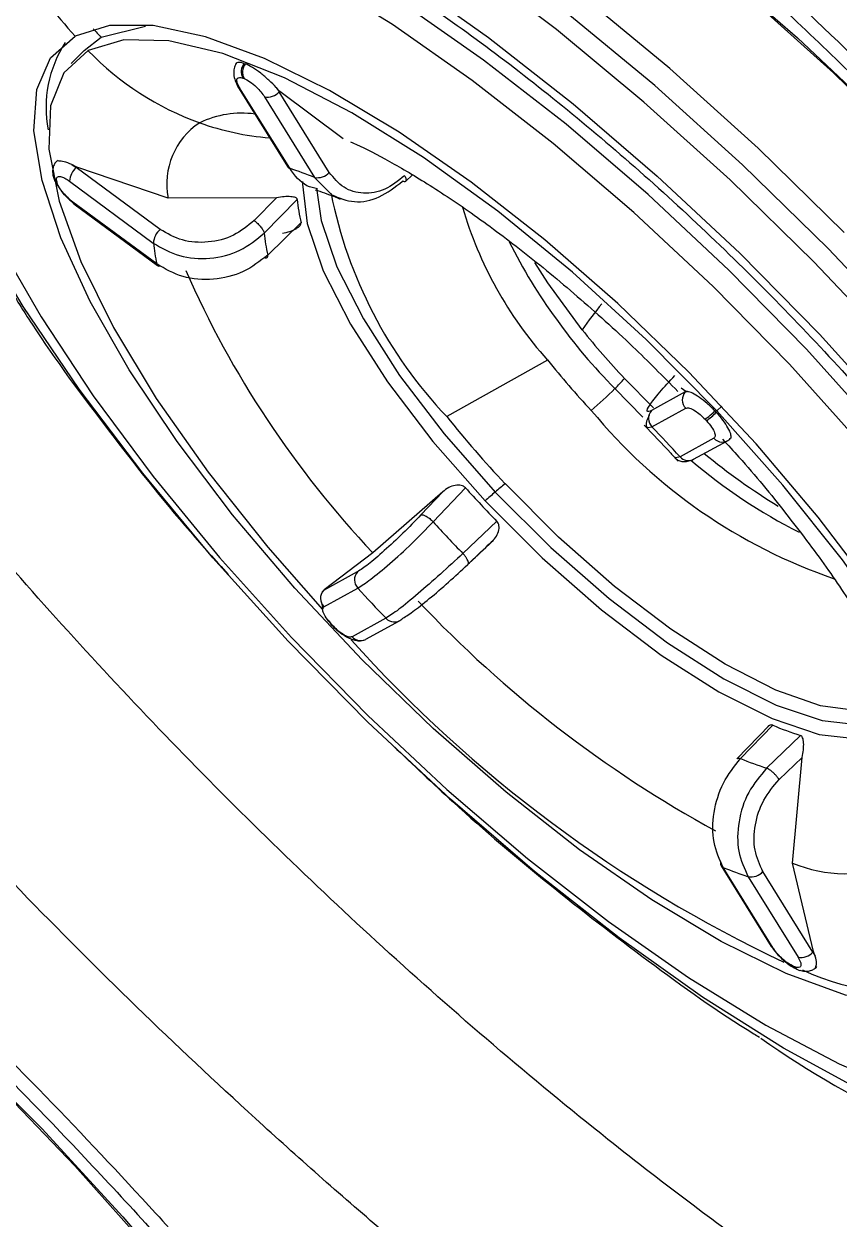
# Model space of a CAD drawing. Extents: x 0 to 84, y -21 to 126.
# Drawn here: x 66.501 to 67.316, y 62.924 to 64.119 of the extents above; entities that cross this region are included whole.
import ezdxf

# ---------------------------------------------------------------- set-up
doc = ezdxf.new("R2010")
doc.units = 0
doc.header["$MEASUREMENT"] = 0
doc.layers.add('1', color=4, linetype='Continuous')

# ---------------------------------------------------------------- blocks, each defined once
blk = doc.blocks.new('PRODIGY')
at = {"layer": '1', "color": 3, "linetype": 'Continuous', "lineweight": 25}
for p, q in [((66.5786, 64.1052), (66.623, 64.1164)), ((66.5615, 64.0921), (66.5786, 64.1052)), ((66.5615, 64.0921), (66.5486, 64.0789)), ((66.7215, 64.0791), (66.7227, 64.0787)), ((66.7202, 64.0644), (66.7214, 64.064)), ((66.7149, 64.0565), (66.7648, 63.976)), ((66.767, 63.9743), (66.717, 64.0548)), ((66.7572, 64.0512), (66.7536, 64.0551)), ((66.7536, 64.0551), (66.7566, 64.0507)), ((66.7566, 64.0507), (66.7572, 64.0512)), ((66.8065, 63.9702), (66.7566, 64.0507)), ((66.8205, 64.0039), (66.7572, 64.0512)), ((66.7419, 64.0457), (66.7918, 63.9652)), ((66.5542, 63.9756), (66.5492, 63.9781)), ((66.5492, 63.9781), (66.5537, 63.9751)), ((66.5537, 63.9751), (66.5542, 63.9756)), ((66.6374, 63.9132), (66.5537, 63.9751)), ((66.6455, 63.9446), (66.5542, 63.9756)), ((66.5302, 63.9683), (66.5304, 63.9673)), ((66.7918, 63.9652), (66.8091, 63.9478)), ((66.8827, 63.9611), (66.8896, 63.9677)), ((66.5342, 63.9613), (66.534, 63.9623)), ((66.5469, 63.9615), (66.6307, 63.8996)), ((66.6341, 63.8787), (66.5503, 63.9406)), ((66.5512, 63.9389), (66.635, 63.877)), ((66.7539, 63.9449), (66.6455, 63.9446)), ((66.7539, 63.9449), (66.7316, 63.9221)), ((66.7745, 63.9432), (66.7415, 63.9096)), ((66.7451, 63.8875), (66.7783, 63.9199)), ((67.0246, 63.7827), (66.924, 63.7262)), ((67.1305, 63.7348), (67.1016, 63.7642)), ((67.1201, 63.7257), (67.092, 63.7542)), ((67.1624, 63.7508), (67.1286, 63.7323)), ((67.1629, 63.7514), (67.1582, 63.7546)), ((67.1624, 63.7508), (67.1646, 63.7514)), ((67.1629, 63.7514), (67.1624, 63.7508)), ((67.1646, 63.7514), (67.1629, 63.7514)), ((67.194, 63.7318), (67.1988, 63.7366)), ((67.1289, 63.716), (67.1628, 63.7346)), ((67.192, 63.7319), (67.1934, 63.7304)), ((67.1246, 63.7152), (67.1289, 63.716)), ((67.1821, 63.7235), (67.1835, 63.722)), ((67.191, 63.7045), (67.1572, 63.6859)), ((67.1707, 63.6835), (67.2046, 63.7021)), ((67.2082, 63.705), (67.2067, 63.7036)), ((67.2067, 63.7036), (67.2073, 63.7041)), ((67.1572, 63.6859), (67.1528, 63.6851)), ((66.9426, 63.655), (66.9104, 63.6211)), ((66.92, 63.651), (66.8501, 63.59)), ((66.92, 63.651), (66.8982, 63.6279)), ((66.9402, 63.5894), (66.9741, 63.6215)), ((66.9449, 63.5782), (66.9679, 63.6)), ((66.8501, 63.59), (66.8013, 63.5529)), ((66.8346, 63.571), (66.8008, 63.5524)), ((66.8013, 63.5529), (66.7994, 63.551)), ((66.7994, 63.551), (66.8008, 63.5524)), ((66.8008, 63.5524), (66.8013, 63.5529)), ((66.8012, 63.5362), (66.835, 63.5547)), ((66.7988, 63.5399), (66.8, 63.5342)), ((66.8053, 63.5228), (66.808, 63.5187)), ((66.8632, 63.5247), (66.8294, 63.5061)), ((66.843, 63.5036), (66.8768, 63.5222)), ((66.808, 63.5184), (66.8094, 63.517)), ((66.8101, 63.5172), (66.8087, 63.5186)), ((67.2465, 63.4178), (67.2139, 63.384)), ((67.2498, 63.4177), (67.2175, 63.3844)), ((67.2437, 63.3747), (67.2774, 63.4075)), ((67.2561, 63.3634), (67.2791, 63.3856)), ((67.2696, 63.2799), (67.2791, 63.3856)), ((67.1982, 63.2772), (67.2482, 63.1967)), ((67.2503, 63.195), (67.2004, 63.2755)), ((67.2899, 63.1909), (67.24, 63.2714)), ((67.2904, 63.1915), (67.2696, 63.2799)), ((67.2252, 63.2663), (67.2751, 63.1859)), ((67.2904, 63.1915), (67.2899, 63.1909)), ((67.2899, 63.1909), (67.2922, 63.1868)), ((67.2922, 63.1868), (67.2904, 63.1915)), ((67.272, 63.1762), (67.2708, 63.1767)), ((67.2746, 63.1735), (67.2758, 63.173))]:
    blk.add_line(p, q, dxfattribs=at)
at = {"layer": '1', "color": 3, "linetype": 'Continuous', "lineweight": 25, "flags": 128}
for points in [[(66.4433, 64.4758), (66.4493, 64.4813), (66.4844, 64.502), (66.5292, 64.5119), (66.583, 64.5111), (66.6451, 64.4995), (66.7144, 64.4772), (66.7901, 64.4447), (66.871, 64.4024), (66.9559, 64.3509), (67.0436, 64.2909), (67.1328, 64.2233), (67.2222, 64.1492), (67.3106, 64.0696), (67.3966, 63.9856)], [(67.1852, 64.1824), (67.2745, 64.1046), (67.362, 64.022), (67.4463, 63.9357), (67.5263, 63.847), (67.6007, 63.7572), (67.6686, 63.6676), (67.7288, 63.5795), (67.7806, 63.4943), (67.8231, 63.4131), (67.8557, 63.3371), (67.8781, 63.2674), (67.8898, 63.2051), (67.8906, 63.1511), (67.8807, 63.1061), (67.86, 63.0708), (67.8312, 63.047)], [(67.3213, 63.9103), (67.2353, 63.9943), (67.1469, 64.0739), (67.0575, 64.148), (66.9683, 64.2156), (66.8806, 64.2756), (66.7956, 64.3271), (66.7148, 64.3694), (66.6391, 64.4019), (66.5697, 64.4242), (66.5077, 64.4358), (66.4539, 64.4366), (66.4091, 64.4266), (66.374, 64.406)], [(67.7512, 62.9768), (67.7759, 63.0075), (67.7902, 63.0481), (67.7938, 63.0979), (67.7867, 63.1563), (67.769, 63.2223), (67.7408, 63.295), (67.7027, 63.3734), (67.6552, 63.4562), (67.599, 63.5423), (67.5349, 63.6305), (67.4639, 63.7194), (67.3869, 63.8078), (67.3051, 63.8943), (67.2197, 63.9778), (67.1319, 64.0569), (67.0431, 64.1305), (66.9544, 64.1976), (66.8673, 64.2572), (66.7829, 64.3084), (66.7026, 64.3504), (66.6274, 64.3827), (66.5585, 64.4048), (66.4969, 64.4164)], [(67.7292, 62.9795), (67.7535, 63.0098), (67.7676, 63.0496), (67.7711, 63.0986), (67.7641, 63.1559), (67.7467, 63.2207), (67.7191, 63.2922), (67.6816, 63.3691), (67.635, 63.4505), (67.5798, 63.5351), (67.5168, 63.6217), (67.447, 63.7091), (67.3714, 63.7959), (67.291, 63.8809), (67.2071, 63.9628), (67.1209, 64.0405), (67.0336, 64.1129), (66.9466, 64.1788), (66.861, 64.2373), (66.7781, 64.2876), (66.6992, 64.3289), (66.6253, 64.3606), (66.5577, 64.3823), (66.4971, 64.3937)], [(66.4735, 64.3273), (66.5251, 64.3255), (66.5847, 64.3131), (66.6513, 64.2903), (66.7239, 64.2576), (66.8013, 64.2153), (66.8824, 64.1642), (66.9658, 64.1051), (67.0502, 64.0388), (67.1343, 63.9666), (67.2168, 63.8894), (67.2964, 63.8085), (67.3718, 63.7252), (67.4418, 63.6408), (67.5053, 63.5566), (67.5613, 63.474), (67.609, 63.3942), (67.6476, 63.3186), (67.6764, 63.2482), (67.6951, 63.1843), (67.7033, 63.1278), (67.7009, 63.0796), (67.6879, 63.0405), (67.6646, 63.0111)], [(67.6471, 63.0798), (67.6538, 63.0961), (67.6609, 63.1392), (67.6572, 63.1911), (67.6427, 63.2509), (67.6178, 63.3176), (67.5829, 63.3901), (67.5384, 63.4672), (67.4853, 63.5474), (67.4244, 63.6294), (67.3568, 63.7119), (67.2835, 63.7934), (67.206, 63.8726), (67.1254, 63.948), (67.0432, 64.0183), (66.9607, 64.0825), (66.8795, 64.1393), (66.8008, 64.1878), (66.7261, 64.2272), (66.6566, 64.2568), (66.5934, 64.2761), (66.5377, 64.2847), (66.4905, 64.2826), (66.4525, 64.2697)], [(67.6294, 63.2074), (67.6192, 63.2456), (67.5947, 63.3111), (67.5604, 63.3823), (67.5168, 63.458), (67.4646, 63.5367), (67.4048, 63.6173), (67.3384, 63.6983), (67.2664, 63.7784), (67.1902, 63.8561), (67.1111, 63.9301), (67.0304, 63.9992), (66.9494, 64.0622), (66.8696, 64.118), (66.7924, 64.1657), (66.719, 64.2044), (66.6507, 64.2334), (66.5887, 64.2524), (66.578, 64.2547)], [(67.4949, 62.9926), (67.4773, 62.9972), (67.4107, 63.02), (67.3381, 63.0527), (67.2607, 63.095), (67.1796, 63.1461), (67.0962, 63.2052), (67.0118, 63.2715), (66.9277, 63.3437), (66.8452, 63.4209), (66.7656, 63.5018), (66.6902, 63.5851), (66.6202, 63.6695), (66.5567, 63.7537), (66.5006, 63.8363), (66.453, 63.9161), (66.4144, 63.9917), (66.3856, 64.0621), (66.3669, 64.126), (66.3605, 64.1625)], [(66.3987, 64.1238), (66.4019, 64.0969), (66.416, 64.0381), (66.4405, 63.9726), (66.4748, 63.9014), (66.5185, 63.8258), (66.5706, 63.747), (66.6304, 63.6664), (66.6969, 63.5854), (66.7688, 63.5053), (66.845, 63.4276), (66.9241, 63.3536), (67.0048, 63.2845), (67.0858, 63.2215), (67.1656, 63.1657), (67.2428, 63.118), (67.3162, 63.0793), (67.3845, 63.0503), (67.4465, 63.0313), (67.5011, 63.0228)], [(67.4528, 63.1474), (67.4183, 63.1366), (67.3746, 63.1368), (67.3225, 63.1479), (67.2633, 63.1697), (67.1983, 63.2017), (67.1289, 63.2433), (67.0567, 63.2933), (66.9833, 63.3509), (66.9103, 63.4146), (66.8394, 63.483), (66.7721, 63.5547), (66.71, 63.628), (66.6544, 63.7012), (66.6066, 63.7728), (66.5676, 63.8411), (66.5384, 63.9047), (66.5195, 63.962), (66.5114, 64.0118), (66.5143, 64.0531), (66.5281, 64.0848), (66.5525, 64.1063)], [(67.4528, 63.1474), (67.4772, 63.1689), (67.491, 63.2007), (67.4939, 63.2419), (67.4858, 63.2918), (67.4669, 63.3491), (67.4376, 63.4126), (67.3987, 63.481), (67.3509, 63.5526), (67.2953, 63.6258), (67.2331, 63.6991), (67.1659, 63.7707), (67.0949, 63.8392), (67.022, 63.9029), (66.9485, 63.9604), (66.8763, 64.0105), (66.8069, 64.052), (66.7419, 64.084), (66.6827, 64.1058), (66.6307, 64.117), (66.5869, 64.1171), (66.5525, 64.1063)], [(67.194, 63.7318), (67.1233, 63.8033), (67.0497, 63.8704), (66.9749, 63.9315), (66.9007, 63.9851), (66.8291, 64.0299), (66.7617, 64.0648), (66.7003, 64.0889), (66.6463, 64.1016), (66.6011, 64.1026), (66.5657, 64.0919)], [(66.5657, 64.0919), (66.5412, 64.0697), (66.5279, 64.0366), (66.5264, 63.9935), (66.5366, 63.9413), (66.5582, 63.8813), (66.5908, 63.8151), (66.6335, 63.7443), (66.6854, 63.6705), (66.745, 63.5957), (66.7999, 63.5335)], [(66.7799, 63.9611), (66.7798, 63.9583), (66.7844, 63.9192), (66.8006, 63.872), (66.8277, 63.8186), (66.8647, 63.7609), (66.9102, 63.7012), (66.9623, 63.6419)], [(66.7938, 63.9545), (66.7984, 63.9222), (66.8142, 63.876), (66.8407, 63.8237), (66.8769, 63.7673), (66.9214, 63.7089), (66.9724, 63.6508)], [(66.5512, 63.9389), (66.5507, 63.9396), (66.5503, 63.9406)], [(67.0593, 63.8129), (67.025, 63.8598), (67.012, 63.8803)], [(66.6341, 63.8787), (66.6344, 63.8777), (66.635, 63.877)], [(67.4392, 63.1616), (67.4638, 63.1837), (67.477, 63.2168), (67.4786, 63.26), (67.4684, 63.3122), (67.4467, 63.3721), (67.4141, 63.4383), (67.3714, 63.5092), (67.3196, 63.5829), (67.26, 63.6578), (67.194, 63.7318)], [(67.3377, 63.4323), (67.3349, 63.4322), (67.2976, 63.4372), (67.2528, 63.4529), (67.2023, 63.4787), (67.1479, 63.5137), (67.0917, 63.5565), (67.0357, 63.6056), (66.9822, 63.6592)], [(66.9623, 63.6419), (67.0192, 63.5851), (67.0786, 63.5331), (67.1382, 63.4879), (67.1958, 63.4511), (67.2491, 63.4243), (67.2961, 63.4084), (67.335, 63.4041), (67.3392, 63.4044)], [(66.9724, 63.6508), (67.0281, 63.5952), (67.0862, 63.5444), (67.1446, 63.5001), (67.2009, 63.4641), (67.2531, 63.4379), (67.2991, 63.4223), (67.3371, 63.4181), (67.3379, 63.4182)], [(65.5378, 63.532), (65.5688, 63.5538), (65.6111, 63.5666), (65.6626, 63.5685), (65.7226, 63.5597), (65.7902, 63.5402), (65.8643, 63.5103), (65.9439, 63.4705), (66.0279, 63.4213), (66.115, 63.3634), (66.204, 63.2978), (66.2935, 63.2252), (66.3822, 63.1469), (66.469, 63.064), (66.5524, 62.9775), (66.6312, 62.8889), (66.7044, 62.7994), (66.7709, 62.7104), (66.8296, 62.623)], [(65.8311, 63.5268), (65.9089, 63.4909), (65.9915, 63.4453), (66.0778, 63.3908), (66.1665, 63.328), (66.2563, 63.2579), (66.3459, 63.1816), (66.4339, 63.1001), (66.5192, 63.0146), (66.6004, 62.9264), (66.6764, 62.8368), (66.7461, 62.747), (66.8084, 62.6584), (66.8624, 62.5723), (66.9074, 62.4899), (66.9427, 62.4125), (66.9677, 62.3411), (66.9822, 62.2768), (66.9859, 62.2205), (66.9787, 62.1731), (66.9608, 62.1353), (66.9324, 62.1075), (66.9256, 62.1033)], [(66.808, 63.5187), (66.808, 63.5187), (66.808, 63.5184), (66.8082, 63.5184), (66.8087, 63.5186)], [(66.8101, 63.5172), (66.8096, 63.5169), (66.8094, 63.517)]]:
    blk.add_lwpolyline(points, dxfattribs=at)
at = {"layer": '1', "color": 3, "linetype": 'Continuous', "lineweight": 25}
for centre, radius, start, end in [((67.2413, 64.7172), 0.9207, 210.7771, 221.5705), ((67.24, 64.717), 0.901, 222.0293, 222.7685), ((66.6422, 64.0352), 0.1187, 146.9323, 190.8434), ((66.7754, 64.2939), 0.2912, 223.9418, 250.275), ((66.7323, 64.0708), 0.0137, 142.0893, 207.5548), ((66.7335, 64.0703), 0.0137, 142.0893, 207.5548), ((66.7182, 64.0585), 0.00389, 196.2454, 252.5114), ((66.7446, 64.0617), 0.0163, 260.305, 317.6108), ((66.7192, 63.9328), 0.0966, 82.2868, 115.8092), ((66.7174, 63.9586), 0.0733, 123.3731, 191.067), ((66.7687, 64.2767), 0.2728, 250.375, 265.406), ((66.5671, 63.96), 0.0202, 131.7161, 175.8814), ((66.7682, 63.9781), 0.00401, 212.5153, 252.082), ((66.5394, 63.9699), 0.00929, 187.5025, 234.5493), ((66.5396, 63.9689), 0.00936, 189.9434, 234.3933), ((66.6445, 63.6036), 0.3904, 67.8315, 71.7163), ((66.7945, 63.9812), 0.0163, 260.329, 317.5868), ((66.9422, 63.9584), 0.1683, 185.191, 193.2399), ((67.2514, 64.0375), 0.4518, 191.2718, 223.5535), ((67.3184, 64.0458), 0.3944, 196.2509, 221.8381), ((66.6509, 63.8981), 0.0202, 131.7009, 175.8966), ((66.9089, 63.9254), 0.1681, 185.3999, 193.0183), ((66.8289, 63.921), 0.1993, 186.1672, 192.2609), ((67.514, 64.1699), 0.5924, 207.0199, 224.5786), ((66.6364, 63.8795), 0.00286, 239.1049, 293.8444), ((67.5733, 64.2722), 0.9942, 203.7184, 223.33), ((67.4716, 63.5219), 0.5047, 141.0748, 144.7912), ((67.6921, 64.3195), 0.8106, 218.6777, 223.2386), ((67.6797, 64.3071), 0.8391, 218.6766, 223.2373), ((66.9045, 63.9429), 0.2661, 314.8162, 317.7952), ((66.8029, 64.0432), 0.4088, 310.4899, 315.0062), ((67.1713, 63.7429), 0.0119, 138.3218, 224.2589), ((67.7936, 64.4223), 1.1139, 218.6753, 223.2424), ((67.4866, 64.0764), 0.5415, 219.4465, 251.08), ((67.1375, 63.7243), 0.0119, 138.3134, 224.2837), ((67.1427, 63.7803), 0.0691, 304.7141, 315.4861), ((67.1439, 63.7791), 0.0694, 304.7456, 315.4704), ((66.0621, 62.6862), 1.4828, 42.3958, 43.9892), ((67.1993, 63.7118), 0.0111, 221.4073, 312.1033), ((67.5849, 64.1772), 0.6331, 230.4056, 238.6255), ((67.1655, 63.6935), 0.0113, 222.0057, 297.3706), ((67.5195, 64.0937), 0.5409, 229.4628, 243.2581), ((67.8637, 64.4882), 1.242, 222.1326, 224.2543), ((67.6258, 62.9011), 0.9944, 130.3325, 131.0723), ((67.7217, 62.7918), 1.1399, 131.0993, 131.7771), ((67.8281, 64.4528), 1.2386, 222.1883, 224.1999), ((66.8436, 63.5631), 0.0119, 138.3283, 224.2685), ((66.8097, 63.5445), 0.0119, 138.3348, 224.2623), ((67.9201, 64.5453), 1.4692, 222.3931, 224.0012), ((67.7703, 64.367), 1.2027, 223.3378, 241.2897), ((66.8715, 63.532), 0.0111, 221.381, 312.1126), ((67.8449, 64.4155), 1.3658, 221.9097, 244.6853), ((66.8378, 63.5136), 0.0113, 222.0052, 297.3711), ((67.3769, 63.72), 0.3279, 247.1969, 252.3552), ((67.3435, 63.686), 0.3268, 247.3297, 252.2234), ((67.202, 63.2795), 0.00433, 155.3317, 248.2871), ((67.3474, 63.6364), 0.3897, 247.8331, 251.7243), ((67.228, 63.2824), 0.0163, 260.3049, 317.611), ((67.3227, 63.408), 0.1387, 247.4583, 291.2182), ((67.2515, 63.1988), 0.004, 212.4347, 252.1626), ((67.2779, 63.2019), 0.0163, 260.3181, 317.6034), ((67.2772, 63.1805), 0.00745, 210.4929, 249.4317), ((67.2784, 63.18), 0.00743, 210.5427, 256.8854), ((67.3741, 63.3668), 0.2153, 243.9188, 287.6058), ((67.8051, 63.9123), 0.9867, 234.9053, 255.2982)]:
    blk.add_arc(centre, radius, start, end, dxfattribs=at)
for points, knots in [([(69.4918, 63.35), (69.0704, 63.7759), (68.4224, 64.4307), (67.2416, 65.5974), (66.4842, 66.3399), (65.9567, 66.857)], [0, 0, 0, 0, 0.360925, 0.55487, 1, 1, 1, 1]), ([(65.9062, 66.8263), (66.0398, 66.6902), (66.3114, 66.4135), (66.7112, 66.0071), (67.0952, 65.617), (67.4487, 65.2582), (67.7716, 64.9305), (68.0462, 64.6519), (68.2761, 64.4186), (68.4654, 64.2264), (68.6359, 64.0533), (68.7883, 63.8985), (68.9326, 63.7518), (69.0977, 63.5839), (69.2992, 63.3791), (69.5434, 63.1306), (69.8182, 62.8509), (70.1236, 62.5399), (70.4595, 62.1977), (70.8181, 61.8321), (71.1983, 61.4444), (71.5992, 61.0358), (72.0275, 60.5996), (72.4687, 60.1506), (72.7675, 59.8472), (72.9142, 59.6983)], [0, 0, 0, 0, 0.057228, 0.116342, 0.171086, 0.221472, 0.267495, 0.309155, 0.33883, 0.365816, 0.390114, 0.411724, 0.431001, 0.451886, 0.482371, 0.517227, 0.556456, 0.600057, 0.648032, 0.700383, 0.753757, 0.811031, 0.872192, 0.937257, 1, 1, 1, 1]), ([(69.192, 63.2986), (69.1896, 63.2968), (69.1847, 63.2932), (69.177, 63.2882), (69.1691, 63.2834), (69.1608, 63.279), (69.1523, 63.2749), (69.1435, 63.2711), (69.1345, 63.2676), (69.1251, 63.2644), (69.1155, 63.2615), (69.1056, 63.2589), (69.0954, 63.2567), (69.0663, 63.2512), (69.0141, 63.2473), (68.9303, 63.2547), (68.8357, 63.2753), (68.7298, 63.3098), (68.6151, 63.3577), (68.4924, 63.4192), (68.3639, 63.4929), (68.2318, 63.5778), (68.0977, 63.6724), (67.9647, 63.7743), (67.8334, 63.8827), (67.7074, 63.994), (67.5859, 64.1084), (67.4698, 64.2245), (67.3576, 64.3436), (67.2482, 64.4671), (67.1429, 64.5942), (67.0417, 64.7253), (66.948, 64.857), (66.8626, 64.9885), (66.7879, 65.1167), (66.725, 65.2402), (66.675, 65.3567), (66.6389, 65.4642), (66.6165, 65.5618), (66.608, 65.6476), (66.6125, 65.7219), (66.6254, 65.7692), (66.6382, 65.7976), (66.6458, 65.8117), (66.6542, 65.825), (66.6636, 65.8374), (66.6738, 65.8489), (66.6849, 65.8597), (66.693, 65.8661), (66.697, 65.8693)], [0, 0, 0, 0, 0.004866, 0.009726, 0.014582, 0.019434, 0.024284, 0.029133, 0.033982, 0.038832, 0.043684, 0.04854, 0.0534, 0.058266, 0.089137, 0.120009, 0.152167, 0.184325, 0.217168, 0.25001, 0.282852, 0.315695, 0.347853, 0.380012, 0.410883, 0.441755, 0.470877, 0.500001, 0.529123, 0.558247, 0.589118, 0.61999, 0.652148, 0.684306, 0.717148, 0.749991, 0.782833, 0.815676, 0.847834, 0.879992, 0.910864, 0.941735, 0.950073, 0.958397, 0.966712, 0.975024, 0.983339, 0.991662, 1, 1, 1, 1]), ([(69.1305, 63.5587), (69.1304, 63.5586), (69.1302, 63.5585), (69.1296, 63.558), (69.1271, 63.5562), (69.1174, 63.5494), (69.0972, 63.5378), (69.0684, 63.527), (69.0371, 63.52), (69.0072, 63.5163), (68.9747, 63.5153), (68.9407, 63.517), (68.9082, 63.5208), (68.8587, 63.5293), (68.7936, 63.546), (68.7046, 63.5775), (68.6168, 63.6154), (68.5174, 63.6653), (68.4088, 63.7275), (68.3037, 63.7951), (68.207, 63.8625), (68.1241, 63.9238), (68.0522, 63.9802), (67.9934, 64.0282), (67.9423, 64.0712), (67.8875, 64.1189), (67.8327, 64.1681), (67.7793, 64.2177), (67.7271, 64.2675), (67.6765, 64.3173), (67.6342, 64.3603), (67.5948, 64.4012), (67.549, 64.4499), (67.4874, 64.5176), (67.4215, 64.5936), (67.3603, 64.6675), (67.3064, 64.7353), (67.2555, 64.8023), (67.2087, 64.8667), (67.167, 64.927), (67.1308, 64.9818), (67.0923, 65.0429), (67.0524, 65.1104), (67.0123, 65.1838), (66.9767, 65.2556), (66.9462, 65.3246), (66.9214, 65.3898), (66.9019, 65.4514), (66.8878, 65.5091), (66.8792, 65.5624), (66.8759, 65.6066), (66.8767, 65.6453), (66.881, 65.6808), (66.8899, 65.716), (66.9024, 65.7445), (66.9165, 65.7671), (66.9261, 65.7781), (66.9311, 65.7837)], [0, 0, 0, 0, 0.000051, 0.000453, 0.001569, 0.005808, 0.022488, 0.044174, 0.059392, 0.074771, 0.090366, 0.106171, 0.120632, 0.131829, 0.166582, 0.194581, 0.225003, 0.252909, 0.287553, 0.322136, 0.34369, 0.369583, 0.391585, 0.403666, 0.418641, 0.434269, 0.449685, 0.464876, 0.479832, 0.494542, 0.508997, 0.517321, 0.529853, 0.550701, 0.574614, 0.593542, 0.612407, 0.631166, 0.649576, 0.666661, 0.682359, 0.696622, 0.719741, 0.742053, 0.763498, 0.787248, 0.809542, 0.830343, 0.853725, 0.875552, 0.895818, 0.912412, 0.930787, 0.950835, 0.972423, 0.985837, 1, 1, 1, 1]), ([(65.7245, 64.8968), (65.7269, 64.8985), (65.7317, 64.9021), (65.7392, 64.907), (65.747, 64.9116), (65.7551, 64.916), (65.7635, 64.92), (65.7783, 64.9264), (65.8004, 64.934), (65.8427, 64.9435), (65.9026, 64.948), (65.9861, 64.9407), (66.0808, 64.92), (66.1865, 64.8855), (66.3014, 64.8375), (66.4241, 64.7763), (66.5528, 64.7022), (66.6851, 64.6172), (66.819, 64.5228), (66.9525, 64.4205), (67.0836, 64.3122), (67.2096, 64.2009), (67.3306, 64.087), (67.4466, 63.971), (67.5588, 63.8518), (67.6683, 63.7281), (67.7737, 63.601), (67.8747, 63.4702), (67.9682, 63.3388), (68.0534, 63.2074), (68.1284, 63.0788), (68.1916, 62.9551), (68.2413, 62.8387), (68.2774, 62.7312), (68.3, 62.6335), (68.3072, 62.5614), (68.3062, 62.5097), (68.3023, 62.4743), (68.2954, 62.4419), (68.2869, 62.4168), (68.2784, 62.3978), (68.2708, 62.3836), (68.2623, 62.3704), (68.253, 62.358), (68.2427, 62.3465), (68.2317, 62.3357), (68.2235, 62.3293), (68.2195, 62.3261)], [0, 0, 0, 0, 0.004758, 0.009523, 0.014296, 0.019078, 0.023871, 0.028675, 0.043481, 0.058307, 0.089245, 0.120005, 0.151921, 0.184337, 0.217081, 0.25, 0.282917, 0.315666, 0.34796, 0.379994, 0.411244, 0.441736, 0.470846, 0.499978, 0.529044, 0.558277, 0.589211, 0.619978, 0.651891, 0.684309, 0.717054, 0.749973, 0.78289, 0.815639, 0.847925, 0.879968, 0.895588, 0.911233, 0.926501, 0.941732, 0.950068, 0.95839, 0.966705, 0.975018, 0.983334, 0.991659, 1, 1, 1, 1]), ([(68.2195, 62.3261), (68.2171, 62.3243), (68.2123, 62.3208), (68.2048, 62.3159), (68.197, 62.3112), (68.1889, 62.3069), (68.1805, 62.3028), (68.1657, 62.2964), (68.1436, 62.2888), (68.1013, 62.2793), (68.0414, 62.2749), (67.9579, 62.2821), (67.8632, 62.3029), (67.7575, 62.3374), (67.6426, 62.3853), (67.5199, 62.4466), (67.3912, 62.5206), (67.2589, 62.6056), (67.125, 62.7), (66.9915, 62.8023), (66.8604, 62.9106), (66.7344, 63.022), (66.6134, 63.1358), (66.4974, 63.2518), (66.3852, 63.371), (66.2757, 63.4947), (66.1703, 63.6218), (66.0693, 63.7526), (65.9758, 63.8841), (65.8906, 64.0155), (65.8156, 64.144), (65.7524, 64.2677), (65.711, 64.3648), (65.6845, 64.4382), (65.6628, 64.5081), (65.644, 64.5893), (65.6354, 64.6751), (65.6401, 64.7491), (65.653, 64.7964), (65.6658, 64.825), (65.6734, 64.8391), (65.6818, 64.8524), (65.6912, 64.8649), (65.7014, 64.8764), (65.7124, 64.8872), (65.7205, 64.8936), (65.7245, 64.8968)], [0, 0, 0, 0, 0.004758, 0.009523, 0.014296, 0.019078, 0.023871, 0.028675, 0.043482, 0.058308, 0.089246, 0.120007, 0.151923, 0.18434, 0.217084, 0.250004, 0.282921, 0.31567, 0.347965, 0.38, 0.41125, 0.441743, 0.470853, 0.499986, 0.529052, 0.558285, 0.58922, 0.619987, 0.651901, 0.684318, 0.717064, 0.749983, 0.782902, 0.799267, 0.815661, 0.847968, 0.879989, 0.910766, 0.941693, 0.950075, 0.95843, 0.966763, 0.975081, 0.98339, 0.991694, 1, 1, 1, 1]), ([(66.0341, 64.8588), (66.0365, 64.8599), (66.0409, 64.8621), (66.0865, 64.863), (66.1372, 64.8552), (66.1961, 64.8407), (66.2682, 64.8169), (66.3567, 64.7802), (66.4563, 64.7312), (66.5558, 64.6754), (66.6479, 64.6184), (66.7377, 64.5589), (66.8348, 64.4901), (66.954, 64.3995), (67.0885, 64.2892), (67.2311, 64.1623), (67.3673, 64.0319), (67.4981, 63.8972), (67.6246, 63.7571), (67.7465, 63.611), (67.8579, 63.4654), (67.9534, 63.328), (68.0264, 63.2117), (68.0845, 63.1089), (68.1316, 63.0157), (68.1706, 62.9255), (68.1982, 62.8466), (68.2148, 62.7822), (68.2219, 62.7368), (68.2236, 62.7031), (68.2221, 62.6831), (68.2207, 62.6781), (68.22, 62.6753)], [0, 0, 0, 0, 0.04085, 0.076524, 0.106095, 0.131544, 0.161693, 0.196223, 0.230539, 0.263338, 0.290911, 0.3151, 0.343384, 0.375282, 0.417105, 0.457477, 0.497167, 0.535939, 0.575683, 0.617296, 0.659914, 0.699827, 0.737551, 0.76573, 0.797266, 0.831619, 0.864013, 0.893844, 0.923115, 0.943392, 0.968949, 1, 1, 1, 1]), ([(68.1579, 62.5861), (68.1557, 62.5845), (68.1512, 62.5811), (68.144, 62.5765), (68.1365, 62.5721), (68.1287, 62.568), (68.1206, 62.5642), (68.1121, 62.5607), (68.1032, 62.5575), (68.0941, 62.5546), (68.0845, 62.552), (68.0747, 62.5497), (68.0644, 62.5478), (68.0539, 62.5462), (68.0429, 62.5449), (68.0317, 62.544), (68.0201, 62.5434), (68.0081, 62.5432), (67.9958, 62.5433), (67.9831, 62.5438), (67.9701, 62.5447), (67.9568, 62.546), (67.9431, 62.5476), (67.9235, 62.5504), (67.8972, 62.5551), (67.8703, 62.5612), (67.8415, 62.5687), (67.8056, 62.5792), (67.7336, 62.604), (67.6455, 62.642), (67.5377, 62.697), (67.4348, 62.7559), (67.3091, 62.8366), (67.1918, 62.9205), (67.0754, 63.0108), (66.9714, 63.0964), (66.8262, 63.2248), (66.6526, 63.3932), (66.4564, 63.608), (66.2758, 63.834), (66.1188, 64.064), (66.0188, 64.2476), (65.9606, 64.3829), (65.9261, 64.4855), (65.9083, 64.5696), (65.9037, 64.6276), (65.9039, 64.6668), (65.9068, 64.6973), (65.9133, 64.7286), (65.9209, 64.7515), (65.9295, 64.7703), (65.9377, 64.7846), (65.9468, 64.7978), (65.9568, 64.8098), (65.9677, 64.8208), (65.9758, 64.8272), (65.9798, 64.8304)], [0, 0, 0, 0, 0.0051375, 0.0103087, 0.0155134, 0.0207511, 0.0260214, 0.0313239, 0.0366582, 0.0420237, 0.0474201, 0.0528467, 0.0583031, 0.0637887, 0.0693029, 0.074845, 0.0804145, 0.0860107, 0.091633, 0.0972805, 0.1029526, 0.1086486, 0.1143677, 0.1201091, 0.1327852, 0.145556, 0.1508573, 0.1648844, 0.1844295, 0.225527, 0.2501353, 0.2830718, 0.315828, 0.3568541, 0.3801338, 0.4114259, 0.4419267, 0.5001539, 0.5583431, 0.6200655, 0.6842823, 0.749906, 0.7828429, 0.8155991, 0.8568714, 0.8799032, 0.8907475, 0.9112043, 0.9252886, 0.9417147, 0.9516926, 0.9615689, 0.9713405, 0.9810046, 0.9905586, 1, 1, 1, 1]), ([(66.4566, 64.2857), (66.4595, 64.2879), (66.4679, 64.2943), (66.4871, 64.3018), (66.5195, 64.3056), (66.5612, 64.3022), (66.6117, 64.2905), (66.669, 64.2703), (66.7324, 64.2417), (66.8009, 64.2047), (66.8734, 64.1599), (66.9486, 64.1078), (67.0253, 64.0491), (67.1024, 63.9848), (67.1787, 63.9157), (67.2529, 63.843), (67.3241, 63.7676), (67.3912, 63.6907), (67.4531, 63.6135), (67.509, 63.5371), (67.558, 63.4626), (67.5994, 63.3914), (67.6327, 63.3246), (67.6574, 63.2634), (67.6734, 63.209), (67.6808, 63.1625), (67.6803, 63.1251), (67.6731, 63.0976), (67.6651, 63.084), (67.6592, 63.0784), (67.6584, 63.0776)], [0, 0, 0, 0, 0.019632, 0.056362, 0.091256, 0.128278, 0.16497, 0.201822, 0.239022, 0.276537, 0.314292, 0.352219, 0.390267, 0.428397, 0.466578, 0.504789, 0.54301, 0.581218, 0.619393, 0.657513, 0.695549, 0.733464, 0.77121, 0.808719, 0.845909, 0.882711, 0.919178, 0.955669, 0.99341, 1, 1, 1, 1]), ([(66.714, 64.0798), (66.7131, 64.0784), (66.7114, 64.0756), (66.7108, 64.0699), (66.7117, 64.0636), (66.7136, 64.0595), (66.7145, 64.0574)], [0, 0, 0, 0, 0.2574, 0.512595, 0.761027, 1, 1, 1, 1]), ([(66.7215, 64.0791), (66.7195, 64.0797), (66.7154, 64.0808), (66.7138, 64.0794), (66.713, 64.0786)], [0, 0, 0, 0, 0.494331, 1, 1, 1, 1]), ([(66.7536, 64.0551), (66.7513, 64.0575), (66.7464, 64.0624), (66.7381, 64.0695), (66.7297, 64.0755), (66.725, 64.0777), (66.7227, 64.0787)], [0, 0, 0, 0, 0.246643, 0.499522, 0.75267, 1, 1, 1, 1]), ([(66.717, 64.0548), (66.716, 64.0568), (66.7139, 64.0607), (66.7142, 64.0641), (66.7164, 64.0655), (66.7189, 64.0648), (66.7202, 64.0644)], [0, 0, 0, 0, 0.279506, 0.5590093, 0.7794166, 1, 1, 1, 1]), ([(66.7214, 64.064), (66.7233, 64.0631), (66.7271, 64.0613), (66.7333, 64.0561), (66.7385, 64.0506), (66.7407, 64.0473), (66.7419, 64.0457)], [0, 0, 0, 0, 0.279673, 0.559216, 0.779594, 1, 1, 1, 1]), ([(64.8012, 63.9735), (64.8037, 63.9753), (64.8086, 63.9789), (64.8163, 63.9839), (64.8242, 63.9887), (64.8325, 63.9931), (64.841, 63.9972), (64.8498, 64.001), (64.8589, 64.0045), (64.8682, 64.0077), (64.8778, 64.0106), (64.8877, 64.0131), (64.8979, 64.0154), (64.9158, 64.0187), (64.9425, 64.0219), (64.9799, 64.023), (65.0202, 64.021), (65.0783, 64.0139), (65.1577, 63.9968), (65.2635, 63.9622), (65.3782, 63.9141), (65.501, 63.8527), (65.6295, 63.7791), (65.7619, 63.694), (65.8959, 63.5993), (66.0288, 63.4975), (66.1598, 63.3894), (66.2865, 63.2775), (66.408, 63.163), (66.5235, 63.0476), (66.616, 62.9493), (66.6883, 62.8689), (66.7611, 62.7854), (66.8499, 62.6783), (66.9509, 62.5476), (67.0451, 62.4154), (67.1302, 62.2841), (67.1925, 62.1771), (67.2365, 62.0938), (67.2764, 62.0126), (67.3181, 61.9155), (67.3482, 61.8257), (67.3654, 61.7586), (67.3748, 61.7113), (67.3809, 61.6666), (67.3844, 61.6118), (67.3808, 61.5503), (67.3678, 61.503), (67.355, 61.4745), (67.3474, 61.4603), (67.3389, 61.4471), (67.3296, 61.4347), (67.3194, 61.4231), (67.3083, 61.4124), (67.3002, 61.406), (67.2962, 61.4028)], [0, 0, 0, 0, 0.004883, 0.009758, 0.014625, 0.019486, 0.024341, 0.029192, 0.03404, 0.038886, 0.043732, 0.048578, 0.053425, 0.058275, 0.073506, 0.088791, 0.104429, 0.120053, 0.152277, 0.184337, 0.217093, 0.250019, 0.28294, 0.31568, 0.348072, 0.379986, 0.41085, 0.44174, 0.471349, 0.500021, 0.528633, 0.543413, 0.558266, 0.588766, 0.620005, 0.651889, 0.684302, 0.717058, 0.733552, 0.74999, 0.782751, 0.815644, 0.831839, 0.848056, 0.86405, 0.879986, 0.910777, 0.941717, 0.950085, 0.95843, 0.966757, 0.975072, 0.98338, 0.991688, 1, 1, 1, 1]), ([(66.8279, 64.0006), (66.8288, 64.0002), (66.8375, 63.9967), (66.8624, 63.984), (66.9016, 63.9613), (66.9485, 63.9302), (67.0002, 63.8918), (67.0548, 63.8467), (67.1074, 63.7994), (67.1401, 63.7664), (67.155, 63.7513)], [0, 0, 0, 0, 0.0151969, 0.1398276, 0.2735355, 0.4151243, 0.5629202, 0.7152164, 0.870475, 1, 1, 1, 1]), ([(66.5357, 63.9825), (66.5348, 63.9817), (66.5328, 63.9802), (66.5309, 63.9769), (66.5299, 63.973), (66.5301, 63.9701), (66.5302, 63.9686)], [0, 0, 0, 0, 0.25041, 0.502413, 0.753236, 1, 1, 1, 1]), ([(66.5493, 63.9781), (66.5466, 63.9792), (66.5411, 63.9814), (66.5376, 63.9814), (66.5358, 63.9814)], [0, 0, 0, 0, 0.493762, 1, 1, 1, 1]), ([(67.2962, 61.4028), (67.2938, 61.401), (67.289, 61.3975), (67.2815, 61.3926), (67.2737, 61.3879), (67.2656, 61.3836), (67.2572, 61.3795), (67.2424, 61.3731), (67.2203, 61.3655), (67.178, 61.3561), (67.1181, 61.3516), (67.0346, 61.3589), (66.9399, 61.3796), (66.8342, 61.4141), (66.7193, 61.462), (66.5966, 61.5233), (66.4679, 61.5974), (66.3356, 61.6823), (66.2017, 61.7767), (66.0682, 61.879), (65.9371, 61.9873), (65.8111, 62.0987), (65.6901, 62.2125), (65.5741, 62.3285), (65.4619, 62.4477), (65.3524, 62.5714), (65.247, 62.6985), (65.146, 62.8293), (65.0525, 62.9608), (64.9673, 63.0922), (64.8923, 63.2208), (64.8291, 63.3444), (64.7877, 63.4415), (64.7612, 63.5149), (64.7395, 63.5848), (64.7207, 63.666), (64.7121, 63.7518), (64.7168, 63.8258), (64.7297, 63.8731), (64.7425, 63.9017), (64.7501, 63.9158), (64.7585, 63.9292), (64.7679, 63.9416), (64.7781, 63.9531), (64.7891, 63.9639), (64.7972, 63.9703), (64.8012, 63.9735)], [0, 0, 0, 0, 0.004758, 0.009523, 0.014296, 0.019078, 0.023871, 0.028675, 0.043482, 0.058308, 0.089246, 0.120007, 0.151923, 0.18434, 0.217084, 0.250004, 0.282921, 0.31567, 0.347965, 0.38, 0.41125, 0.441743, 0.470853, 0.499986, 0.529052, 0.558285, 0.58922, 0.619987, 0.651901, 0.684318, 0.717064, 0.749983, 0.782902, 0.799267, 0.815661, 0.847968, 0.879989, 0.910766, 0.941693, 0.950075, 0.95843, 0.966763, 0.975081, 0.98339, 0.991694, 1, 1, 1, 1]), ([(66.5308, 63.9658), (66.531, 63.9653), (66.5313, 63.9638), (66.5333, 63.9595), (66.5376, 63.9529), (66.5433, 63.9463), (66.5479, 63.9419), (66.55, 63.9402), (66.5509, 63.9395)], [0, 0, 0, 0, 0.067712, 0.211469, 0.490254, 0.764151, 0.901647, 1, 1, 1, 1]), ([(66.534, 63.9623), (66.534, 63.9635), (66.5341, 63.9661), (66.5375, 63.9664), (66.542, 63.9648), (66.5453, 63.9626), (66.5469, 63.9615)], [0, 0, 0, 0, 0.279633, 0.559224, 0.779591, 1, 1, 1, 1]), ([(66.7947, 63.9538), (66.7911, 63.9546), (66.7796, 63.957), (66.7721, 63.9673), (66.767, 63.9743)], [0, 0, 0, 0, 0.314303, 1, 1, 1, 1]), ([(66.8818, 63.9669), (66.8754, 63.9618), (66.8625, 63.9516), (66.8405, 63.948), (66.8202, 63.9535), (66.8111, 63.9647), (66.8065, 63.9702)], [0, 0, 0, 0, 0.249821, 0.500214, 0.750496, 1, 1, 1, 1]), ([(66.8818, 63.9669), (66.8822, 63.9663), (66.8828, 63.9652), (66.8834, 63.9634), (66.8836, 63.9619), (66.883, 63.9616), (66.8828, 63.9615)], [0, 0, 0, 0, 0.2081, 0.416222, 0.834569, 1, 1, 1, 1]), ([(66.5503, 63.9406), (66.5482, 63.9423), (66.5438, 63.9459), (66.5386, 63.9521), (66.5352, 63.9574), (66.5345, 63.96), (66.5342, 63.9613)], [0, 0, 0, 0, 0.279508, 0.558985, 0.779431, 1, 1, 1, 1]), ([(66.7925, 63.9529), (66.7987, 63.9508), (66.8067, 63.9481), (66.8156, 63.9444), (66.8176, 63.9436)], [0, 0, 0, 0, 0.778877, 1, 1, 1, 1]), ([(66.8091, 63.9478), (66.8164, 63.9447), (66.8311, 63.9386), (66.8571, 63.9437), (66.8722, 63.9555), (66.8798, 63.9614)], [0, 0, 0, 0, 0.333347, 0.666687, 1, 1, 1, 1]), ([(66.8828, 63.9615), (66.8826, 63.9613), (66.8823, 63.9608), (66.8811, 63.9609), (66.8802, 63.9613), (66.8798, 63.9614)], [0, 0, 0, 0, 0.378027, 0.688922, 1, 1, 1, 1]), ([(65.1096, 63.9351), (65.1135, 63.9363), (65.12, 63.9382), (65.1366, 63.9394), (65.155, 63.9391), (65.1787, 63.9372), (65.2146, 63.9317), (65.2616, 63.9203), (65.3137, 63.9041), (65.3696, 63.8835), (65.4389, 63.8539), (65.5156, 63.8166), (65.6154, 63.7623), (65.7355, 63.6893), (65.879, 63.5913), (66.0506, 63.4617), (66.2452, 63.2981), (66.4329, 63.1205), (66.5886, 62.9591), (66.7156, 62.8172), (66.8359, 62.6716), (66.9478, 62.524), (67.0468, 62.3796), (67.122, 62.2566), (67.1781, 62.1534), (67.2212, 62.0641), (67.2552, 61.9814), (67.2783, 61.911), (67.292, 61.8557), (67.2978, 61.8182), (67.2997, 61.7937), (67.2999, 61.7755), (67.2989, 61.7607), (67.2975, 61.7552), (67.2967, 61.752)], [0, 0, 0, 0, 0.031041, 0.052097, 0.066047, 0.079433, 0.105022, 0.129894, 0.149066, 0.1724, 0.19626, 0.225548, 0.251511, 0.29249, 0.335755, 0.377561, 0.439685, 0.50081, 0.540563, 0.581311, 0.622587, 0.664407, 0.707769, 0.749332, 0.777085, 0.8074, 0.841448, 0.870026, 0.895557, 0.922835, 0.936536, 0.950414, 0.970793, 1, 1, 1, 1]), ([(66.7745, 63.9432), (66.7744, 63.9436), (66.7742, 63.9443), (66.7728, 63.9451), (66.7708, 63.9457), (66.7671, 63.9461), (66.7614, 63.946), (66.7565, 63.9453), (66.7539, 63.9449)], [0, 0, 0, 0, 0.094194, 0.190438, 0.298261, 0.424491, 0.701595, 1, 1, 1, 1]), ([(66.7316, 63.9221), (66.725, 63.9167), (66.7118, 63.9059), (66.6856, 63.8993), (66.6589, 63.9009), (66.6446, 63.9091), (66.6374, 63.9132)], [0, 0, 0, 0, 0.249821, 0.500228, 0.750491, 1, 1, 1, 1]), ([(66.7316, 63.9221), (66.7322, 63.9216), (66.7333, 63.9207), (66.7356, 63.9186), (66.7383, 63.9156), (66.7402, 63.9128), (66.7412, 63.9108), (66.7414, 63.91), (66.7415, 63.9096)], [0, 0, 0, 0, 0.124659, 0.249339, 0.499958, 0.750641, 0.875304, 1, 1, 1, 1]), ([(66.7597, 63.9094), (66.7622, 63.9099), (66.7671, 63.9109), (66.7724, 63.9133), (66.7757, 63.9154), (66.7774, 63.917), (66.7784, 63.9185), (66.7783, 63.9194), (66.7783, 63.9199)], [0, 0, 0, 0, 0.298275, 0.575185, 0.701485, 0.809396, 0.90572, 1, 1, 1, 1]), ([(67.2346, 61.6628), (67.2335, 61.662), (67.2294, 61.6589), (67.2197, 61.6524), (67.2026, 61.6429), (67.1771, 61.6326), (67.1438, 61.6242), (67.1045, 61.6197), (67.0607, 61.6198), (67.0176, 61.624), (66.9656, 61.6331), (66.9012, 61.6493), (66.813, 61.6797), (66.7149, 61.7221), (66.6076, 61.777), (66.5007, 61.8394), (66.3949, 61.908), (66.2882, 61.9829), (66.1889, 62.0582), (66.0586, 62.1637), (65.9082, 62.296), (65.7641, 62.4368), (65.6426, 62.5647), (65.5463, 62.6727), (65.4456, 62.7942), (65.3547, 62.912), (65.2733, 63.0266), (65.1986, 63.1424), (65.1354, 63.2512), (65.0797, 63.3607), (65.0367, 63.4612), (65.0049, 63.5565), (64.9861, 63.6401), (64.9791, 63.7125), (64.9819, 63.7665), (64.9908, 63.8099), (65.0019, 63.8392), (65.0139, 63.8607), (65.0235, 63.8745), (65.0336, 63.8866), (65.0444, 63.8975), (65.0525, 63.9039), (65.0565, 63.9071)], [0, 0, 0, 0, 0.002544, 0.009578, 0.021219, 0.037652, 0.05713, 0.076877, 0.097003, 0.117446, 0.131728, 0.159187, 0.189676, 0.223158, 0.253824, 0.287649, 0.316511, 0.343526, 0.376279, 0.398001, 0.450322, 0.499995, 0.520493, 0.558243, 0.589228, 0.619997, 0.65486, 0.684289, 0.718063, 0.749981, 0.784439, 0.815642, 0.849525, 0.879959, 0.907932, 0.927316, 0.950175, 0.961569, 0.97134, 0.981004, 0.990558, 1, 1, 1, 1]), ([(66.6307, 63.8996), (66.6391, 63.8947), (66.656, 63.885), (66.6874, 63.8829), (66.7183, 63.8904), (66.7338, 63.9032), (66.7415, 63.9096)], [0, 0, 0, 0, 0.250019, 0.500025, 0.750015, 1, 1, 1, 1]), ([(66.7451, 63.8875), (66.7373, 63.8815), (66.7217, 63.8693), (66.6908, 63.862), (66.6594, 63.8641), (66.6425, 63.8738), (66.6341, 63.8787)], [0, 0, 0, 0, 0.2499737, 0.4999658, 0.7499737, 1, 1, 1, 1]), ([(66.7415, 63.8851), (66.7421, 63.8849), (66.7434, 63.8846), (66.7446, 63.885), (66.7453, 63.886), (66.7452, 63.887), (66.7451, 63.8875)], [0, 0, 0, 0, 0.259424, 0.518944, 0.76847, 1, 1, 1, 1]), ([(66.4847, 63.8578), (66.4928, 63.8447), (66.5236, 63.7951), (66.5848, 63.7129), (66.6507, 63.6292), (66.6927, 63.5825), (66.7056, 63.5682)], [0, 0, 0, 0, 0.13139, 0.496368, 0.84606, 1, 1, 1, 1]), ([(67.1286, 63.7323), (67.1266, 63.7315), (67.1227, 63.73), (67.1261, 63.737), (67.1358, 63.7497), (67.1466, 63.7614), (67.152, 63.7672)], [0, 0, 0, 0, 0.249774, 0.500148, 0.750461, 1, 1, 1, 1]), ([(67.192, 63.7319), (67.1895, 63.7344), (67.1844, 63.7395), (67.1763, 63.7456), (67.1692, 63.75), (67.1661, 63.7509), (67.1646, 63.7514)], [0, 0, 0, 0, 0.247533, 0.500834, 0.753629, 1, 1, 1, 1]), ([(67.1262, 63.7276), (67.1252, 63.7255), (67.1224, 63.7191), (67.1235, 63.7165), (67.1243, 63.7147)], [0, 0, 0, 0, 0.335381, 1, 1, 1, 1]), ([(67.1628, 63.7346), (67.1639, 63.7348), (67.1661, 63.7352), (67.1717, 63.7324), (67.1772, 63.7283), (67.1805, 63.7251), (67.1821, 63.7235)], [0, 0, 0, 0, 0.279499, 0.558997, 0.779433, 1, 1, 1, 1]), ([(67.2081, 63.705), (67.2082, 63.7061), (67.2083, 63.7084), (67.2054, 63.7147), (67.2004, 63.7224), (67.1957, 63.7278), (67.1934, 63.7304)], [0, 0, 0, 0, 0.246572, 0.499383, 0.752596, 1, 1, 1, 1]), ([(67.1212, 63.7177), (67.1301, 63.7084), (67.1416, 63.6964), (67.1527, 63.6842), (67.1551, 63.6816)], [0, 0, 0, 0, 0.779516, 1, 1, 1, 1]), ([(67.1835, 63.722), (67.1853, 63.7199), (67.1891, 63.7156), (67.1919, 63.71), (67.1926, 63.7061), (67.1915, 63.7051), (67.191, 63.7045)], [0, 0, 0, 0, 0.279643, 0.559225, 0.779587, 1, 1, 1, 1]), ([(67.1996, 63.7036), (67.2051, 63.6976), (67.2278, 63.6732), (67.2632, 63.6297), (67.304, 63.5756), (67.3373, 63.5256), (67.361, 63.4845), (67.3743, 63.4576), (67.378, 63.4482), (67.3788, 63.4461)], [0, 0, 0, 0, 0.06114, 0.252705, 0.441486, 0.625838, 0.803882, 0.95628, 1, 1, 1, 1]), ([(67.1522, 63.6849), (67.1531, 63.6841), (67.1548, 63.6824), (67.1588, 63.6812), (67.1633, 63.681), (67.1665, 63.682), (67.168, 63.6825)], [0, 0, 0, 0, 0.2569862, 0.5155027, 0.7728065, 1, 1, 1, 1]), ([(66.9426, 63.655), (66.942, 63.6555), (66.9408, 63.6567), (66.9383, 63.6575), (66.9355, 63.6578), (66.9312, 63.6573), (66.9255, 63.6554), (66.9219, 63.6525), (66.92, 63.651)], [0, 0, 0, 0, 0.09393, 0.190062, 0.297677, 0.423703, 0.700979, 1, 1, 1, 1]), ([(66.8982, 63.6279), (66.8985, 63.628), (66.899, 63.6282), (66.9007, 63.6279), (66.9033, 63.6267), (66.9063, 63.6247), (66.9087, 63.6227), (66.9098, 63.6216), (66.9104, 63.6211)], [0, 0, 0, 0, 0.124735, 0.249303, 0.499958, 0.750558, 0.875202, 1, 1, 1, 1]), ([(66.8982, 63.6279), (66.8922, 63.6217), (66.8802, 63.6094), (66.8611, 63.5916), (66.8445, 63.5774), (66.8379, 63.5731), (66.8346, 63.571)], [0, 0, 0, 0, 0.249813, 0.500218, 0.750486, 1, 1, 1, 1]), ([(66.835, 63.5547), (66.8389, 63.5572), (66.8467, 63.5622), (66.8666, 63.5786), (66.8893, 63.5991), (66.9034, 63.6137), (66.9104, 63.6211)], [0, 0, 0, 0, 0.2500307, 0.500039, 0.7500215, 1, 1, 1, 1]), ([(66.9679, 63.6), (66.9696, 63.6016), (66.973, 63.6049), (66.9754, 63.6102), (66.9763, 63.6143), (66.9763, 63.6171), (66.9756, 63.6196), (66.9746, 63.6208), (66.9741, 63.6215)], [0, 0, 0, 0, 0.2990621, 0.5762187, 0.7022226, 0.8099203, 0.9059671, 1, 1, 1, 1]), ([(66.9455, 63.579), (66.9471, 63.5804), (66.9554, 63.5884), (66.9638, 63.5963), (66.9706, 63.6027)], [0, 0, 0, 0, 0.184188, 1, 1, 1, 1]), ([(66.9402, 63.5894), (66.9327, 63.5825), (66.9178, 63.5688), (66.8948, 63.5486), (66.8748, 63.5321), (66.8671, 63.5272), (66.8632, 63.5247)], [0, 0, 0, 0, 0.249976, 0.499961, 0.74997, 1, 1, 1, 1]), ([(66.9456, 63.5803), (66.9455, 63.581), (66.9452, 63.5822), (66.9439, 63.5846), (66.9422, 63.587), (66.9408, 63.5886), (66.9402, 63.5894)], [0, 0, 0, 0, 0.259389, 0.518907, 0.768435, 1, 1, 1, 1]), ([(66.9449, 63.5782), (66.9451, 63.5784), (66.9457, 63.5788), (66.9456, 63.5798), (66.9456, 63.5803)], [0, 0, 0, 0, 0.481447, 1, 1, 1, 1]), ([(66.879, 63.5238), (66.8823, 63.5259), (66.8889, 63.5301), (66.9061, 63.5437), (66.9259, 63.5606), (66.9386, 63.5723), (66.9449, 63.5782)], [0, 0, 0, 0, 0.249777, 0.500145, 0.750451, 1, 1, 1, 1]), ([(66.8087, 63.5186), (66.8068, 63.5208), (66.8031, 63.5251), (66.8003, 63.5307), (66.7996, 63.5345), (66.8006, 63.5356), (66.8012, 63.5362)], [0, 0, 0, 0, 0.27968, 0.559219, 0.779566, 1, 1, 1, 1]), ([(66.8094, 63.5173), (66.8106, 63.5161), (66.8131, 63.5137), (66.8187, 63.5092), (66.8262, 63.5046), (66.8331, 63.5022), (66.8378, 63.5018), (66.8396, 63.5024), (66.8405, 63.5027)], [0, 0, 0, 0, 0.1192427, 0.2385483, 0.4808103, 0.7325975, 0.8638576, 1, 1, 1, 1]), ([(66.8294, 63.5061), (66.8283, 63.5059), (66.826, 63.5055), (66.8205, 63.5082), (66.8149, 63.5123), (66.8117, 63.5155), (66.8101, 63.5172)], [0, 0, 0, 0, 0.279482, 0.559013, 0.779394, 1, 1, 1, 1]), ([(67.2498, 63.4177), (67.2492, 63.4179), (67.2482, 63.4181), (67.2464, 63.4176), (67.2454, 63.4168), (67.2449, 63.4164)], [0, 0, 0, 0, 0.3377633, 0.6828296, 1, 1, 1, 1]), ([(67.2791, 63.3856), (67.2796, 63.3881), (67.2806, 63.393), (67.2808, 63.3989), (67.2804, 63.4029), (67.2798, 63.4052), (67.2788, 63.4069), (67.2779, 63.4073), (67.2774, 63.4075)], [0, 0, 0, 0, 0.298207, 0.575083, 0.701451, 0.809382, 0.90575, 1, 1, 1, 1]), ([(66.8705, 63.3971), (66.8904, 63.3782), (66.9409, 63.3301), (67.0261, 63.2578), (67.1265, 63.1807), (67.1968, 63.1298), (67.2346, 63.1072), (67.2364, 63.1061)], [0, 0, 0, 0, 0.171842, 0.435634, 0.7053, 0.985683, 1, 1, 1, 1]), ([(67.2004, 63.2755), (67.1966, 63.2836), (67.1891, 63.2999), (67.1898, 63.3305), (67.199, 63.3609), (67.2113, 63.3766), (67.2175, 63.3844)], [0, 0, 0, 0, 0.250033, 0.5000312, 0.7500165, 1, 1, 1, 1]), ([(67.2142, 63.3841), (67.2145, 63.3843), (67.2149, 63.3848), (67.2161, 63.3848), (67.217, 63.3845), (67.2175, 63.3844)], [0, 0, 0, 0, 0.389863, 0.694813, 1, 1, 1, 1]), ([(67.2437, 63.3747), (67.2372, 63.367), (67.2241, 63.3517), (67.2146, 63.3214), (67.2139, 63.2907), (67.2215, 63.2745), (67.2252, 63.2663)], [0, 0, 0, 0, 0.249977, 0.499975, 0.74998, 1, 1, 1, 1]), ([(67.2526, 63.368), (67.2518, 63.3688), (67.2503, 63.3704), (67.2478, 63.3724), (67.2455, 63.3739), (67.2443, 63.3745), (67.2437, 63.3747)], [0, 0, 0, 0, 0.259321, 0.518993, 0.768502, 1, 1, 1, 1]), ([(67.2561, 63.3634), (67.2557, 63.3641), (67.2547, 63.3656), (67.2533, 63.3672), (67.2526, 63.368)], [0, 0, 0, 0, 0.481416, 1, 1, 1, 1]), ([(67.24, 63.2714), (67.2368, 63.2783), (67.2304, 63.2921), (67.2312, 63.3181), (67.2395, 63.3438), (67.2506, 63.3569), (67.2561, 63.3634)], [0, 0, 0, 0, 0.249783, 0.500142, 0.750457, 1, 1, 1, 1]), ([(65.733, 63.3369), (65.7435, 63.3331), (65.7734, 63.3222), (65.8275, 63.2975), (65.896, 63.2606), (65.9685, 63.2156), (66.0437, 63.1635), (66.1204, 63.1048), (66.1975, 63.0404), (66.2738, 62.9713), (66.348, 62.8985), (66.4192, 62.8231), (66.4862, 62.7462), (66.5481, 62.669), (66.6039, 62.5926), (66.6528, 62.5182), (66.6942, 62.447), (66.7274, 62.3802), (66.7521, 62.3191), (66.768, 62.2647), (66.7752, 62.2184), (66.7748, 62.181), (66.7671, 62.1538), (66.7604, 62.1397), (66.7536, 62.1349), (66.7528, 62.1344)], [0, 0, 0, 0, 0.0243646, 0.0699916, 0.115915, 0.1621311, 0.2085581, 0.2551323, 0.301805, 0.3485423, 0.3953141, 0.4420993, 0.488868, 0.5355959, 0.5822552, 0.6288127, 0.6752221, 0.721423, 0.7673321, 0.8128511, 0.8578948, 0.9025303, 0.9472015, 0.9934273, 1, 1, 1, 1]), ([(67.2487, 63.1962), (67.2492, 63.1955), (67.2505, 63.1936), (67.2543, 63.189), (67.2604, 63.1828), (67.267, 63.1777), (67.2717, 63.1749), (67.2736, 63.174), (67.2744, 63.1737)], [0, 0, 0, 0, 0.081226, 0.218017, 0.488178, 0.760465, 0.899888, 1, 1, 1, 1]), ([(67.2708, 63.1767), (67.2689, 63.1776), (67.2651, 63.1794), (67.2589, 63.1846), (67.2537, 63.19), (67.2514, 63.1934), (67.2503, 63.195)], [0, 0, 0, 0, 0.279639, 0.559212, 0.779527, 1, 1, 1, 1]), ([(67.2925, 63.1754), (67.2931, 63.1768), (67.2941, 63.1794), (67.2929, 63.1843), (67.2922, 63.1868)], [0, 0, 0, 0, 0.50521, 1, 1, 1, 1]), ([(67.2751, 63.1859), (67.2762, 63.1839), (67.2783, 63.18), (67.278, 63.1765), (67.2758, 63.1752), (67.2733, 63.1759), (67.272, 63.1762)], [0, 0, 0, 0, 0.279473, 0.559022, 0.779439, 1, 1, 1, 1]), ([(67.2767, 63.1728), (67.2784, 63.1724), (67.2819, 63.1716), (67.2867, 63.172), (67.2909, 63.1736), (67.2928, 63.1755), (67.2938, 63.1765)], [0, 0, 0, 0, 0.243876, 0.494019, 0.747241, 1, 1, 1, 1])]:
    blk.add_open_spline(points, degree=3, knots=knots, dxfattribs=at)

msp = doc.modelspace()

# ---------------------------------------------------------------- block references
at = {"layer": '1'}
msp.add_blockref('PRODIGY', (0, 0), dxfattribs=at)

doc.saveas('drawing.dxf')
